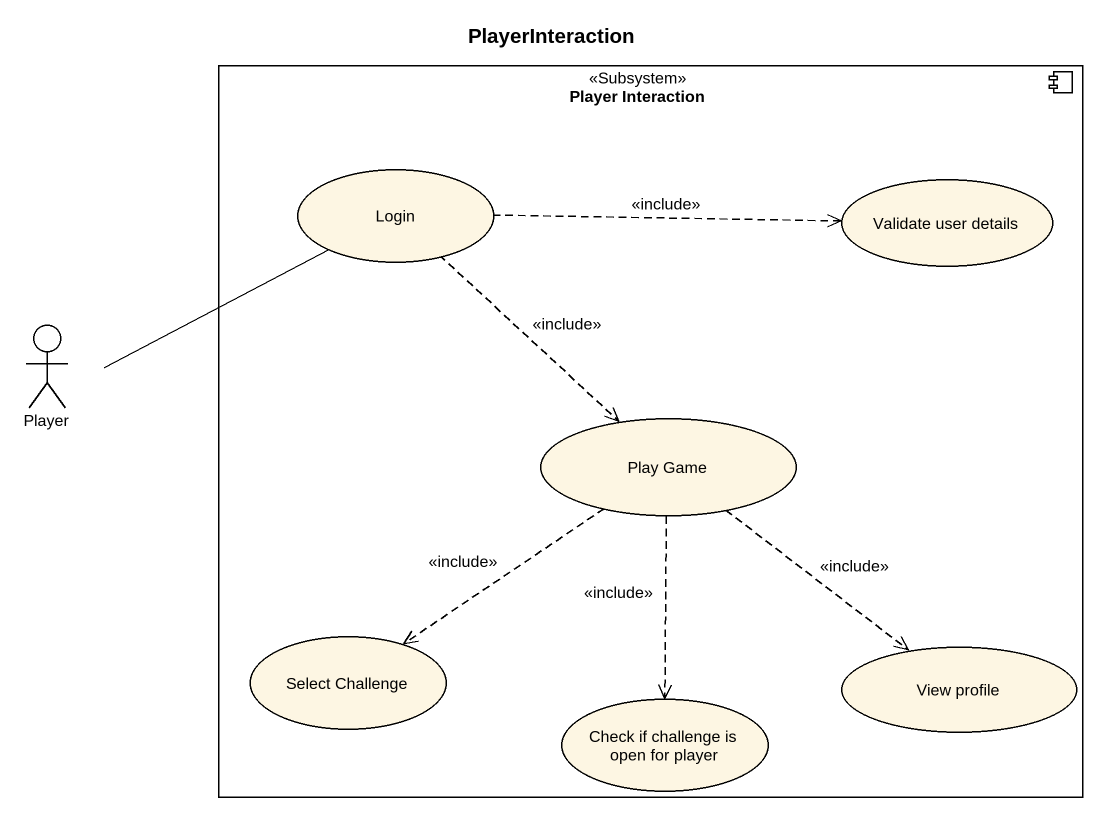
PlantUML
@startuml
title PlayerInteraction
component "Player Interaction" as Player_Interaction <<Subsystem>> {
  usecase Login
  usecase "Validate user details" as Validate_user_details
  usecase "Play Game" as Play_Game
  usecase "Select Challenge" as Select_Challenge
  usecase "View profile" as View_profile
  usecase "Check if challenge is open for player" as Check_if_challenge_is_open
}
actor Player
Login .right.> Validate_user_details : <<include>>
Login ..> Play_Game : <<include>>
Player -right- Login
Play_Game ..> Select_Challenge : <<include>>
Play_Game ..> View_profile : <<include>>
Play_Game ..> Check_if_challenge_is_open : <<include>>
@enduml
